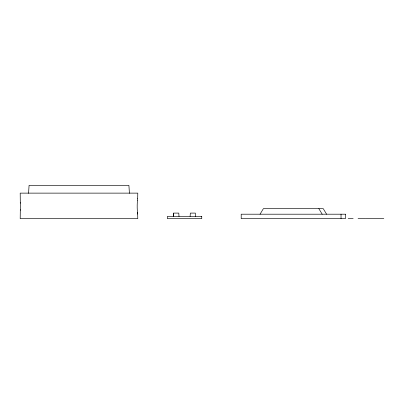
<?xml version="1.0" encoding="UTF-8"?>
<svg xmlns="http://www.w3.org/2000/svg" width="404" height="404" viewBox="0 0 404 404"><rect width="100%" height="100%" fill="white"/><g stroke="black" fill="none" stroke-linecap="round" stroke-linejoin="round"><path stroke-width="0.61" d="M28.568 193.294L29.073 185.36L128.911 185.36L129.416 193.294M173.695 213.095L173.473 216.423L173.685 213.095L178.785 213.095L179.007 216.423M190.112 216.423L190.329 213.095L195.415 213.095L195.637 216.423M137.512 200.318L137.456 200.803A8.287 1.015 -90 0 0 137.456 212.075L137.512 212.56A8.343 0.616 -90 0 0 137.678 214.054L137.784 218.64L20.2 218.64L20.306 209.772A4.707 0.348 -90 0 0 20.306 203.101L20.2 193.127L137.784 193.127L137.678 198.819M20.271 210.176L20.306 209.772M260.055 214.201L263.383 208.656L323.245 208.656L326.573 214.201M348.192 218.64L353.147 218.64M358.09 218.64L365.514 218.64M365.938 218.64L383.8 218.64M318.847 208.656L322.175 214.201M20.271 202.712L20.306 203.106M341.032 214.201L341.032 218.64M137.678 214.054A8.343 0.616 90 0 1 137.512 212.56M137.512 200.263A8.343 0.616 -90 0 1 137.678 198.763M345.43 214.201L241.198 214.201L241.198 218.64L345.43 218.64L345.43 214.201M201.748 216.423L167.362 216.423L167.362 218.64L201.748 218.64L201.748 216.423"/></g></svg>
